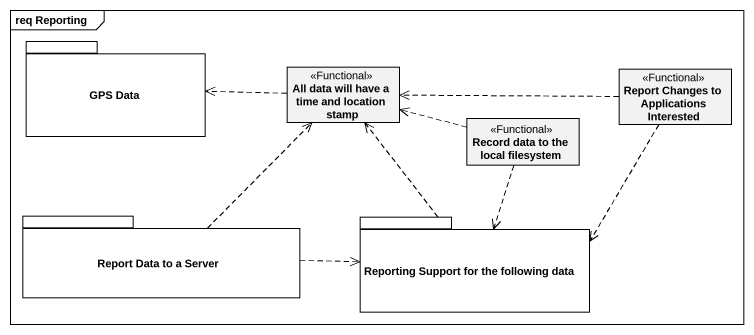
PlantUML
@startuml
mainframe req Reporting
hide circle
hide empty members
package "GPS Data" as GPS_Data {
}
class "All data will have a time and location stamp" as All_data_will_have_a_time <<Functional>>
class "Report Changes to Applications Interested" as Report_Changes_to <<Functional>>
class "Record data to the local filesystem" as Record_data_to_the_local <<Functional>>
package "Report Data to a Server" as Report_Data_to_a_Server {
}
package "Reporting Support for the following data" as Reporting_Support_for_the {
}
All_data_will_have_a_time .left.> GPS_Data
Report_Changes_to .left.> All_data_will_have_a_time
Report_Changes_to ..> Reporting_Support_for_the
Record_data_to_the_local .left.> All_data_will_have_a_time
Record_data_to_the_local ..> Reporting_Support_for_the
Report_Data_to_a_Server .up.> All_data_will_have_a_time
Report_Data_to_a_Server .right.> Reporting_Support_for_the
Reporting_Support_for_the .up.> All_data_will_have_a_time
@enduml
